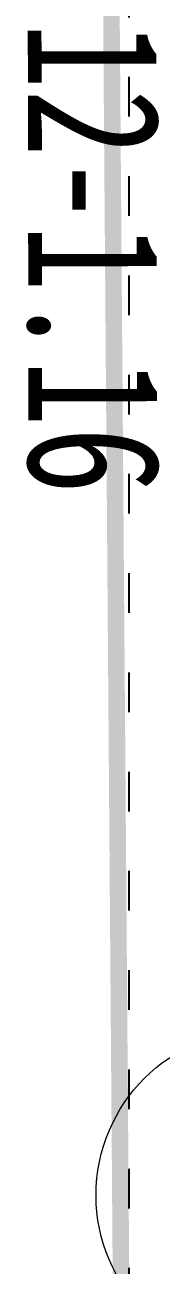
# Model space of a CAD drawing. Header units: millimetres. Extents: x 19715 to 35549, y 3563 to 14826.
# Drawn here: x 21702.9 to 21744.1, y 10380 to 10754.9 of the extents above; entities that cross this region are included whole.
import ezdxf
from ezdxf.enums import TextEntityAlignment as Align

# ---------------------------------------------------------------- set-up
doc = ezdxf.new("R2010")
doc.units = ezdxf.units.MM
doc.linetypes.add('ACAD_ISO03W100', pattern=[30, 12, -18])
doc.linetypes.add('BORDER', pattern=[44.45, 12.7, -6.35, 12.7, -6.35, 0, -6.35])
doc.layers.get('0').update_dxf_attribs({"color": 9, "linetype": 'ACAD_ISO03W100'})
doc.layers.add('下管段标注', color=93, linetype='Continuous', lineweight=13)
doc.layers.add('节点', color=30, linetype='Continuous', lineweight=13)
doc.styles.add('管段仿宋', font='simfang.ttf', dxfattribs={"width": 0.75})

msp = doc.modelspace()

# ---------------------------------------------------------------- linework, layer by layer
at = {"linetype": 'BORDER', "ltscale": 5, "const_width": 5}
msp.add_lwpolyline([(24616.36, 13796.25), (24361.98, 13854.17), (24149.84, 13854.07), (23938.47, 13812.96), (23551.29, 13717.66), (23323.1, 13693.36), (23089.29, 13698.97), (22817.4, 13727.08), (21971.96, 13872.83), (21973.62, 13872.55), (21975.66, 13858.11), (21887.15, 13047.26), (22064.18, 12796.63), (22596.9, 11710.8), (21876.64, 11391.11), (21725.75, 11197.54), (21734.47, 10044.38)], dxfattribs=at)
for points in [[(21734.46, 10397.16), (21734.45, 11082.16)], [(21734.47, 9767.17), (21734.46, 10397.16)]]:
    msp.add_lwpolyline(points)
at = {"layer": '节点'}
msp.add_circle((21774.42, 10401.15), 50, dxfattribs=at)

# ---------------------------------------------------------------- texts
at = {"layer": '下管段标注', "style": '管段仿宋', "width": 0.75}
msp.add_text('713.76-1.12-1.16', height=40, rotation=270.1009, dxfattribs=at).set_placement((21743.76, 10776.31), align=Align.TOP_CENTER)

doc.saveas('drawing.dxf')
